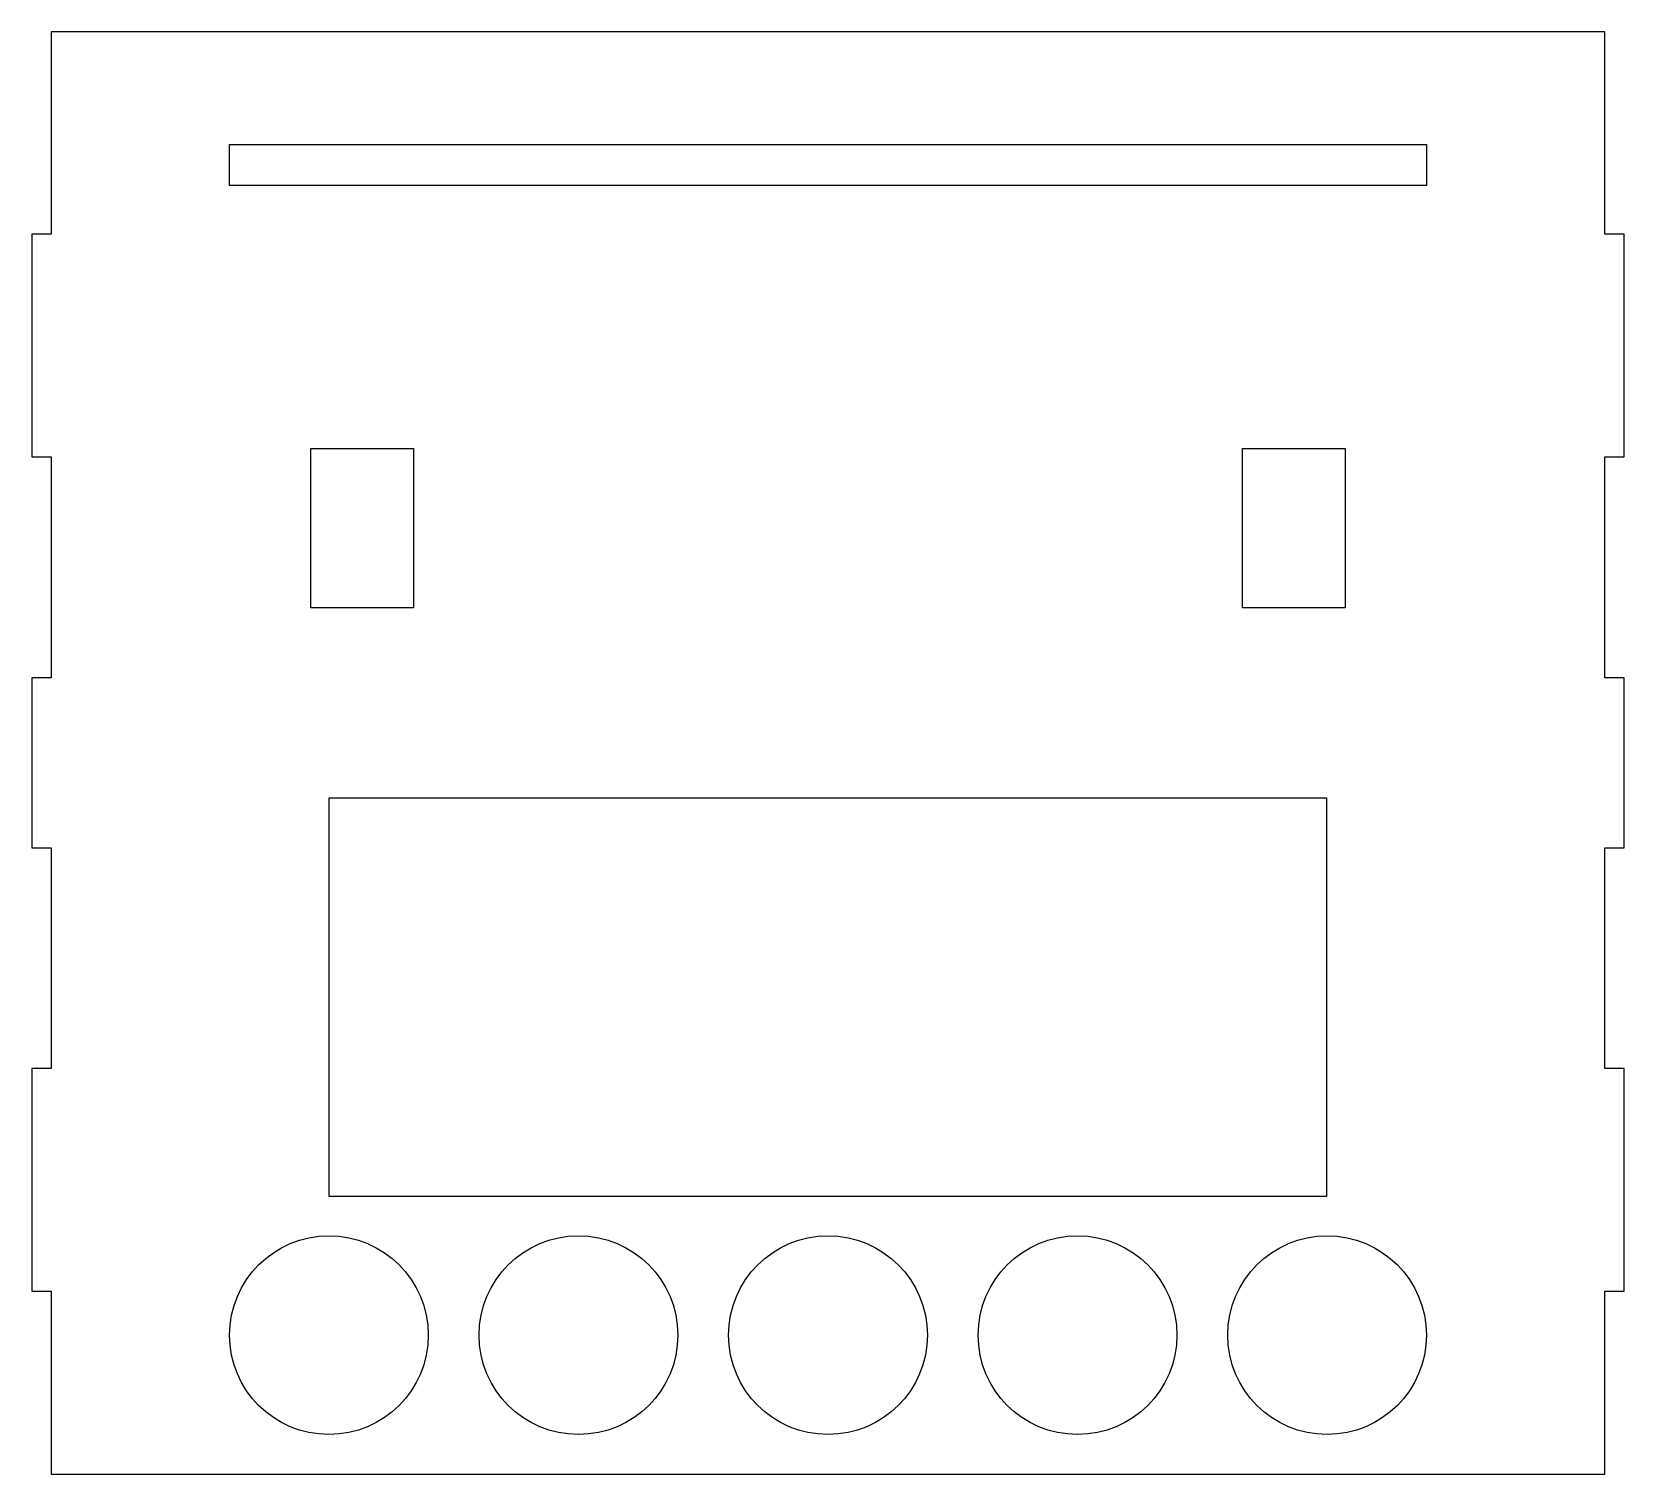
# Model space of a CAD drawing. Header units: millimetres. Extents: x -144 to 144, y -130 to 130.
import ezdxf

# ---------------------------------------------------------------- set-up
doc = ezdxf.new("R2010")
doc.units = ezdxf.units.MM
doc.layers.add('CUTOUTS', color=1, linetype='CONTINUOUS')
doc.layers.add('PERIMETER', color=5, linetype='CONTINUOUS')

msp = doc.modelspace()

# ---------------------------------------------------------------- linework, layer by layer
at = {"layer": 'CUTOUTS'}
for p, q in [((-107.93, 102.38), (-107.93, 109.77)), ((-107.93, 109.77), (107.93, 109.77)), ((107.93, 109.77), (107.93, 102.38)), ((107.93, 102.38), (-107.93, 102.38)), ((-93.29, 26.21), (-93.29, 54.93)), ((-93.29, 54.93), (-74.76, 54.93)), ((-74.76, 54.93), (-74.76, 26.21)), ((74.76, 26.21), (74.76, 54.93)), ((74.76, 54.93), (93.29, 54.93)), ((93.29, 54.93), (93.29, 26.21)), ((-74.76, 26.21), (-93.29, 26.21)), ((93.29, 26.21), (74.76, 26.21)), ((-89.93, -79.98), (-89.95, -8.09)), ((-89.95, -8.09), (89.9, -8.09)), ((89.9, -8.09), (89.92, -79.98)), ((89.92, -79.98), (-89.93, -79.98))]:
    msp.add_line(p, q, dxfattribs=at)
for centre in [(-90, -105), (-45, -105), (0, -105), (45, -105), (90, -105)]:
    msp.add_circle(centre, 17.92, dxfattribs=at)
at = {"layer": 'PERIMETER'}
for p, q in [((-140.08, 130.08), (-140.08, 93.58)), ((140.07, 130.08), (-140.08, 130.08)), ((140.07, 93.58), (140.07, 130.08)), ((-140.08, 93.58), (-143.58, 93.58)), ((-143.58, 93.58), (-143.58, 53.43)), ((143.57, 93.58), (140.07, 93.58)), ((143.57, 53.43), (143.57, 93.58)), ((-143.58, 53.43), (-140.08, 53.43)), ((-140.08, 53.43), (-140.08, 13.58)), ((140.07, 13.58), (140.07, 53.43)), ((140.07, 53.43), (143.57, 53.43)), ((-140.08, 13.58), (-143.58, 13.58)), ((-143.58, 13.58), (-143.58, -17.08)), ((143.57, 13.58), (140.07, 13.58)), ((143.57, -17.08), (143.57, 13.58)), ((-143.58, -17.08), (-140.08, -17.08)), ((-140.08, -17.08), (-140.08, -56.93)), ((140.07, -56.93), (140.07, -17.08)), ((140.07, -17.08), (143.57, -17.08)), ((-140.08, -56.93), (-143.58, -56.93)), ((-143.58, -56.93), (-143.58, -97.08)), ((143.57, -56.93), (140.07, -56.93)), ((143.57, -97.08), (143.57, -56.93)), ((-143.58, -97.08), (-140.08, -97.08)), ((-140.08, -97.08), (-140.08, -130.08)), ((140.07, -130.08), (140.07, -97.08)), ((140.07, -97.08), (143.57, -97.08)), ((-140.08, -130.08), (140.07, -130.08))]:
    msp.add_line(p, q, dxfattribs=at)

doc.saveas('drawing.dxf')
